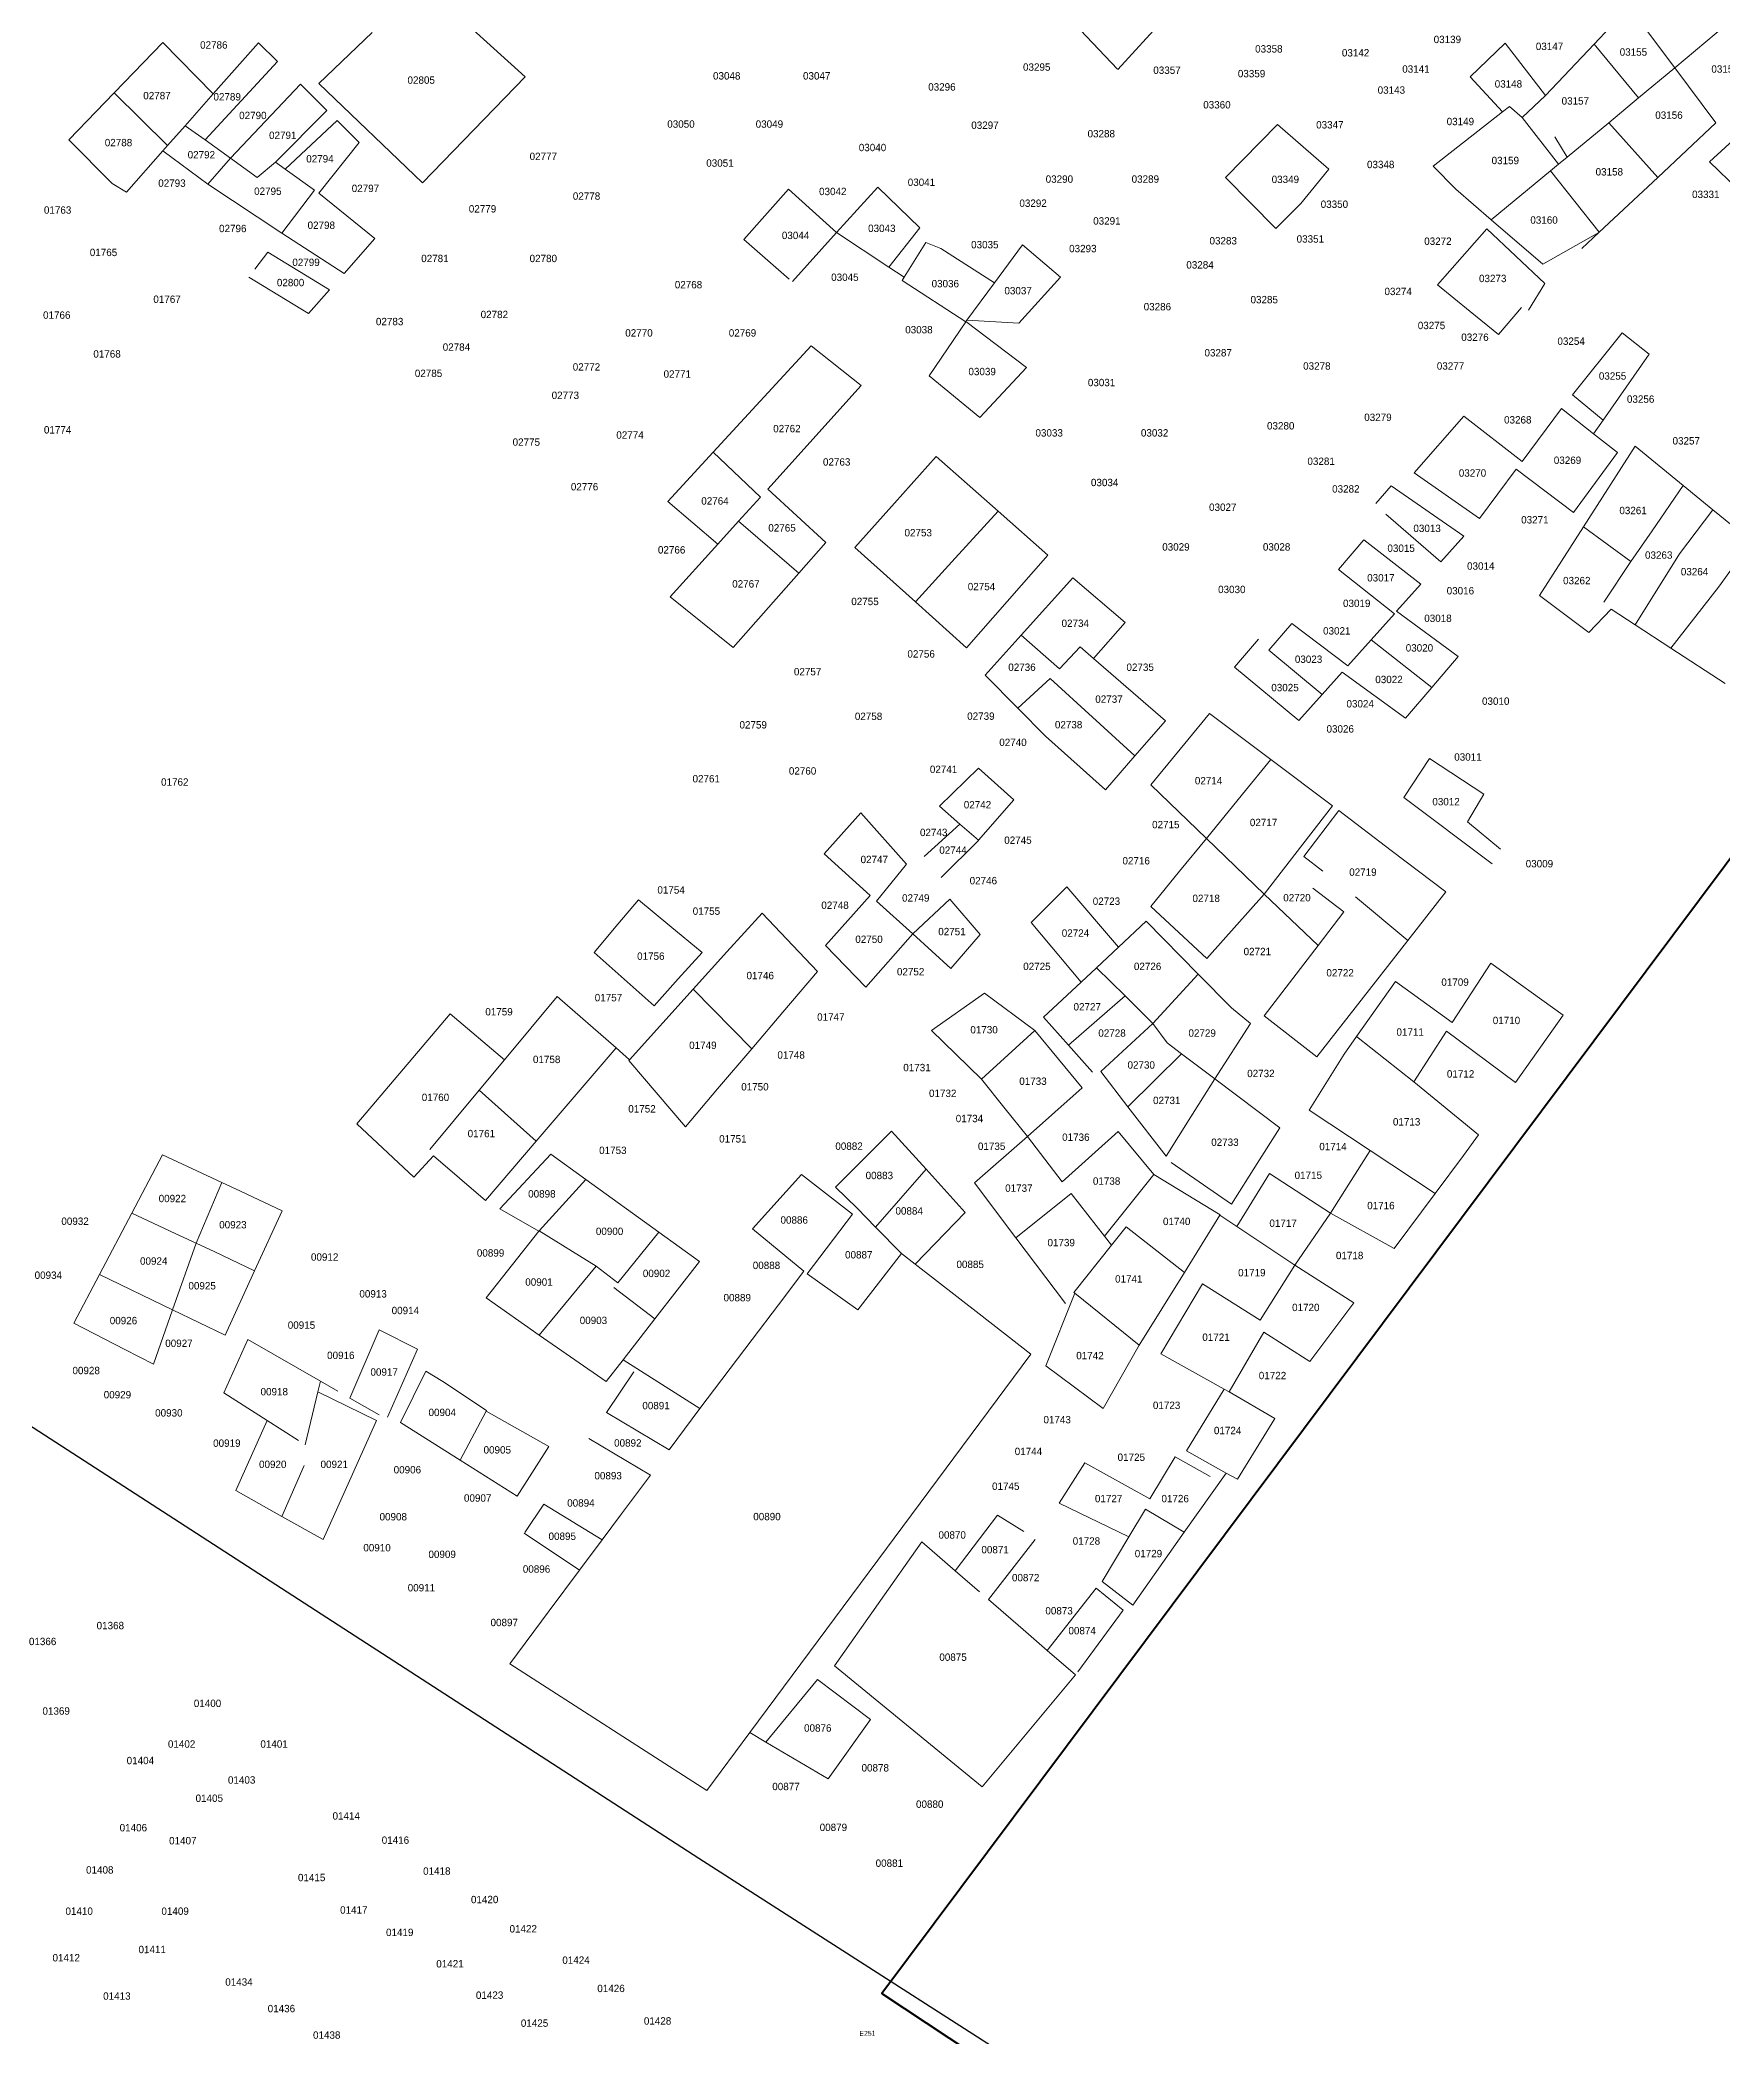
# Model space of a CAD drawing. Header units: metres. Extents: x 245232 to 248406, y 1633796 to 1637634.
# Drawn here: x 247882.7 to 248224.9, y 1635154.4 to 1635560.7 of the extents above; entities that cross this region are included whole.
import ezdxf
from ezdxf.enums import TextEntityAlignment as Align

# ---------------------------------------------------------------- set-up
doc = ezdxf.new("R2010")
doc.units = ezdxf.units.M
doc.header["$MEASUREMENT"] = 0
for name, color, linetype in [('historique_numero_parcelle', 7, 'Continuous'), ('limites_sections', 7, 'Continuous'), ('numero_lot', 7, 'Continuous')]:
    doc.layers.add(name, color=color, linetype=linetype)
doc.layers.add('Limites_Communes', color=7, linetype='Continuous', lineweight=211, plot=False)
doc.layers.add('LIMITES_PARCELLES', color=7, linetype='Continuous', lineweight=0, true_color=0xffffff)
doc.styles.add('Style-FANCY', font='FANCY.shx')
doc.styles.add('Style-WORKING', font='WORKING.shx')

msp = doc.modelspace()

# ---------------------------------------------------------------- linework, layer by layer
at = {"layer": 'Limites_Communes', "color": 210, "lineweight": 80, "flags": 128}
msp.add_lwpolyline([(248217.239, 1636236.771), (248275.378, 1636195.051), (248148.552, 1635981.39), (248146.604, 1635975.459), (248342.772, 1635633.766), (248361.87, 1635600.5), (248372.369, 1635589.155), (248359.758, 1635572.275), (248054, 1635163), (248403, 1634932), (247921.696, 1634066.369), (247944, 1634048), (247854, 1633828), (247757.314, 1633862.887), (247659.165, 1633895.42), (247213.478, 1634048.88)], dxfattribs=at)
at = {"layer": 'limites_parcelles'}
for p, q in [((247960.404, 1635572.184), (247981.416, 1635553.173)), ((248198.932, 1635559.855), (248205.578, 1635566.889)), ((248101.947, 1635554.747), (248091.821, 1635565.383)), ((248111.431, 1635565.004), (248102.006, 1635554.688)), ((248215.305, 1635554.996), (248207.538, 1635565.39)), ((248225.862, 1635563.794), (248215.305, 1635554.996)), ((247897.806, 1635549.898), (247907.728, 1635560.14)), ((247907.728, 1635560.14), (247917.958, 1635549.697)), ((247917.958, 1635549.697), (247927.171, 1635560.121)), ((247927.171, 1635560.121), (247931.055, 1635556.262)), ((247939.445, 1635551.811), (247950.305, 1635562.182)), ((248173.7, 1635553.194), (248180.817, 1635560.014)), ((248180.817, 1635560.014), (248189.014, 1635549.358)), ((248189.014, 1635549.358), (248198.932, 1635559.855)), ((248198.932, 1635559.855), (248207.957, 1635548.872)), ((247931.055, 1635556.262), (247916.283, 1635540.317)), ((248207.957, 1635548.872), (248215.305, 1635554.996)), ((248215.305, 1635554.996), (248223.673, 1635543.796)), ((247921.449, 1635536.594), (247935.7, 1635551.647)), ((247935.7, 1635551.647), (247941.05, 1635546.331)), ((247960.514, 1635531.609), (247939.445, 1635551.811)), ((247981.416, 1635553.173), (247970.947, 1635542.373)), ((248180.278, 1635546.017), (248173.7, 1635553.194)), ((247888.547, 1635540.34), (247897.806, 1635549.898)), ((247897.806, 1635549.898), (247908.667, 1635539.184)), ((247917.958, 1635549.697), (247912.242, 1635543.229)), ((247941.05, 1635546.331), (247930.62, 1635535.829)), ((248166.172, 1635535.02), (248180.278, 1635546.017)), ((248180.278, 1635546.017), (248181.712, 1635547.135)), ((248180.278, 1635546.017), (248180.278, 1635546.017)), ((248181.712, 1635547.135), (248184.252, 1635544.913)), ((248184.252, 1635544.913), (248189.014, 1635549.358)), ((248207.957, 1635548.872), (248201.873, 1635543.802)), ((248222.397, 1635535.892), (248233.578, 1635546.148)), ((247912.242, 1635543.229), (247908.667, 1635539.184)), ((247912.242, 1635543.229), (247916.283, 1635540.317)), ((247932.609, 1635534.391), (247943.133, 1635544.262)), ((247943.133, 1635544.262), (247947.618, 1635539.805)), ((247970.947, 1635542.373), (247960.514, 1635531.609)), ((248123.908, 1635532.654), (248134.469, 1635543.488)), ((248134.469, 1635543.488), (248144.942, 1635534.374)), ((248191.658, 1635535.391), (248184.252, 1635544.913)), ((248201.873, 1635543.802), (248193.414, 1635536.837)), ((248211.832, 1635532.697), (248201.873, 1635543.802)), ((248223.673, 1635543.796), (248211.832, 1635532.697)), ((247897.411, 1635531.477), (247888.547, 1635540.34)), ((247907.696, 1635538.085), (247900.311, 1635529.729)), ((247908.667, 1635539.184), (247907.696, 1635538.085)), ((247916.826, 1635531.302), (247907.696, 1635538.085)), ((247916.283, 1635540.317), (247921.449, 1635536.594)), ((247947.618, 1635539.805), (247939.404, 1635529.479)), ((248193.414, 1635536.837), (248190.919, 1635540.944)), ((247921.449, 1635536.594), (247916.826, 1635531.302)), ((247921.449, 1635536.594), (247926.916, 1635532.654)), ((247926.916, 1635532.654), (247930.62, 1635535.829)), ((247930.62, 1635535.829), (247932.609, 1635534.391)), ((247938.554, 1635530.094), (247932.609, 1635534.391)), ((248144.942, 1635534.374), (248139.254, 1635527.363)), ((248170.739, 1635530.273), (248166.172, 1635535.02)), ((248177.937, 1635524.096), (248190.013, 1635534.037)), ((248190.013, 1635534.037), (248191.658, 1635535.391)), ((248190.013, 1635534.037), (248199.925, 1635521.535)), ((248191.658, 1635535.391), (248193.414, 1635536.837)), ((248228.154, 1635530.273), (248222.397, 1635535.892)), ((247900.311, 1635529.729), (247897.411, 1635531.477)), ((247931.941, 1635521.358), (247916.826, 1635531.302)), ((247931.941, 1635521.358), (247938.554, 1635530.094)), ((248025.879, 1635520.086), (248034.989, 1635530.289)), ((248034.989, 1635530.289), (248044.789, 1635521.483)), ((248044.789, 1635521.483), (248053.138, 1635530.734)), ((248053.138, 1635530.734), (248061.731, 1635522.468)), ((248134.148, 1635522.317), (248123.908, 1635532.654)), ((248177.937, 1635524.096), (248170.739, 1635530.273)), ((248211.832, 1635532.697), (248199.925, 1635521.535)), ((247939.404, 1635529.479), (247950.825, 1635520.247)), ((248139.254, 1635527.363), (248134.148, 1635522.317)), ((248061.731, 1635522.468), (248055.425, 1635514.417)), ((248167.053, 1635510.828), (248177.077, 1635522.241)), ((248177.077, 1635522.241), (248188.863, 1635511.091)), ((248188.466, 1635515.059), (248177.937, 1635524.096)), ((247944.568, 1635513.169), (247931.941, 1635521.358)), ((247950.825, 1635520.247), (247944.568, 1635513.169)), ((248035.14, 1635512.017), (248025.879, 1635520.086)), ((248044.789, 1635521.483), (248035.807, 1635511.529)), ((248055.425, 1635514.417), (248044.789, 1635521.483)), ((248058.502, 1635512.373), (248062.921, 1635519.425)), ((248062.921, 1635519.425), (248065.964, 1635518.234)), ((248065.964, 1635518.234), (248076.892, 1635511.241)), ((248076.892, 1635511.241), (248082.578, 1635518.967)), ((248082.578, 1635518.967), (248090.306, 1635512.414)), ((248199.879, 1635521.492), (248188.466, 1635515.059)), ((248199.879, 1635521.492), (248196.404, 1635518.234)), ((248199.925, 1635521.535), (248199.879, 1635521.492)), ((247926.383, 1635514.014), (247929.033, 1635517.516)), ((247929.033, 1635517.516), (247941.602, 1635509.814)), ((248058.502, 1635512.373), (248055.425, 1635514.417)), ((247937.363, 1635505.018), (247925.192, 1635512.427)), ((247941.602, 1635509.814), (247937.363, 1635505.018)), ((248058.109, 1635511.746), (248058.502, 1635512.373)), ((248071.059, 1635503.315), (248058.109, 1635511.746)), ((248076.892, 1635511.241), (248071.28, 1635503.616)), ((248090.306, 1635512.414), (248081.839, 1635503.021)), ((248173.706, 1635505.397), (248167.053, 1635510.828)), ((248188.863, 1635511.091), (248185.556, 1635505.667)), ((248179.433, 1635500.722), (248173.706, 1635505.397)), ((248184.101, 1635506.196), (248179.433, 1635500.722)), ((248063.583, 1635492.305), (248071.059, 1635503.315)), ((248071.102, 1635503.374), (248071.059, 1635503.315)), ((248071.28, 1635503.616), (248071.102, 1635503.374)), ((248071.102, 1635503.374), (248083.426, 1635494.025)), ((248081.839, 1635503.021), (248071.28, 1635503.616)), ((248019.668, 1635476.767), (248039.625, 1635498.404)), ((248039.625, 1635498.404), (248049.806, 1635490.319)), ((248194.47, 1635488.423), (248204.638, 1635501.074)), ((248204.638, 1635501.074), (248210.105, 1635496.731)), ((248083.426, 1635494.025), (248073.901, 1635483.838)), ((248210.105, 1635496.731), (248200.727, 1635483.296)), ((248049.806, 1635490.319), (248030.758, 1635469.267)), ((248073.901, 1635483.838), (248063.583, 1635492.305)), ((248184.232, 1635474.882), (248192.264, 1635485.679)), ((248192.264, 1635485.679), (248198.8, 1635480.535)), ((248200.727, 1635483.296), (248194.47, 1635488.423)), ((248162.272, 1635472.594), (248172.387, 1635484.112)), ((248172.387, 1635484.112), (248184.232, 1635474.882)), ((248200.727, 1635483.296), (248198.8, 1635480.535)), ((248196.761, 1635461.586), (248207.239, 1635477.96)), ((248198.8, 1635480.535), (248203.68, 1635476.695)), ((248207.239, 1635477.96), (248217.037, 1635469.954)), ((248010.43, 1635466.752), (248019.668, 1635476.767)), ((248029.284, 1635467.638), (248019.668, 1635476.767)), ((248056.535, 1635466.392), (248065.025, 1635475.914)), ((248065.025, 1635475.914), (248077.624, 1635464.78)), ((248183.06, 1635473.306), (248175.607, 1635463.288)), ((248194.712, 1635464.466), (248183.06, 1635473.306)), ((248203.68, 1635476.695), (248194.712, 1635464.466)), ((248030.758, 1635469.267), (248042.596, 1635458.402)), ((248154.504, 1635466.314), (248157.642, 1635469.948)), ((248157.642, 1635469.948), (248172.374, 1635459.672)), ((248175.607, 1635463.288), (248162.272, 1635472.594)), ((248217.037, 1635469.954), (248210.708, 1635460.772)), ((248217.037, 1635469.954), (248223.043, 1635465.046)), ((248020.624, 1635458.066), (248010.43, 1635466.752)), ((248024.82, 1635462.704), (248029.284, 1635467.638)), ((248048.504, 1635457.385), (248056.535, 1635466.392)), ((248077.624, 1635464.78), (248068.901, 1635455.171)), ((248077.624, 1635464.78), (248087.779, 1635455.806)), ((248223.043, 1635465.046), (248216.245, 1635456.058)), ((248223.043, 1635465.046), (248230.893, 1635458.632)), ((248020.624, 1635458.066), (248024.82, 1635462.704)), ((248037.1, 1635452.167), (248024.82, 1635462.704)), ((248167.695, 1635454.438), (248156.545, 1635464.149)), ((248187.805, 1635447.59), (248196.761, 1635461.586)), ((248206.382, 1635454.499), (248196.761, 1635461.586)), ((248210.708, 1635460.772), (248206.382, 1635454.499)), ((248010.905, 1635447.325), (248020.624, 1635458.066)), ((248042.596, 1635458.402), (248037.1, 1635452.167)), ((248060.832, 1635446.282), (248048.504, 1635457.385)), ((248146.871, 1635452.917), (248152.06, 1635458.941)), ((248152.06, 1635458.941), (248163.649, 1635449.912)), ((248172.374, 1635459.672), (248167.695, 1635454.438)), ((248068.901, 1635455.171), (248060.832, 1635446.282)), ((248087.779, 1635455.806), (248071.216, 1635436.929)), ((248158.267, 1635443.891), (248146.871, 1635452.917)), ((248206.382, 1635454.499), (248200.889, 1635446.249)), ((248216.245, 1635456.058), (248207.227, 1635441.638)), ((248229.147, 1635456.18), (248224.225, 1635449.266)), ((248037.1, 1635452.167), (248023.75, 1635437.02)), ((248082.298, 1635439.502), (248092.85, 1635451.22)), ((248092.85, 1635451.22), (248103.5, 1635442.075)), ((248163.649, 1635449.912), (248158.711, 1635444.388)), ((248224.225, 1635449.266), (248214.53, 1635436.877)), ((248023.75, 1635437.02), (248010.905, 1635447.325)), ((248071.216, 1635436.929), (248060.832, 1635446.282)), ((248158.711, 1635444.388), (248171.239, 1635435.156)), ((248197.859, 1635440.05), (248187.805, 1635447.59)), ((248202.357, 1635444.812), (248197.859, 1635440.05)), ((248207.227, 1635441.638), (248202.357, 1635444.812)), ((248103.5, 1635442.075), (248097.073, 1635434.781)), ((248132.732, 1635436.5), (248137.388, 1635441.906)), ((248137.388, 1635441.906), (248148.765, 1635433.263)), ((248153.542, 1635438.606), (248158.267, 1635443.891)), ((248214.53, 1635436.877), (248207.227, 1635441.638)), ((248074.995, 1635431.393), (248082.298, 1635439.502)), ((248090.113, 1635432.686), (248082.298, 1635439.502)), ((248094.356, 1635437.148), (248090.113, 1635432.686)), ((248097.073, 1635434.781), (248094.356, 1635437.148)), ((248125.76, 1635433.038), (248130.63, 1635438.676)), ((248143.541, 1635427.42), (248132.732, 1635436.5)), ((248148.765, 1635433.263), (248153.542, 1635438.606)), ((248153.542, 1635438.606), (248165.874, 1635428.857)), ((248225.548, 1635429.695), (248214.53, 1635436.877)), ((248097.073, 1635434.781), (248111.662, 1635422.073)), ((248138.823, 1635422.141), (248125.76, 1635433.038)), ((248171.239, 1635435.156), (248165.874, 1635428.857)), ((248081.634, 1635424.657), (248074.995, 1635431.393)), ((248081.634, 1635424.657), (248088.217, 1635430.692)), ((248088.217, 1635430.692), (248105.476, 1635414.932)), ((248147.639, 1635432.004), (248143.541, 1635427.42)), ((248160.548, 1635422.605), (248147.639, 1635432.004)), ((248165.874, 1635428.857), (248160.548, 1635422.605)), ((248087.265, 1635418.945), (248081.634, 1635424.657)), ((248143.541, 1635427.42), (248138.823, 1635422.141)), ((248111.662, 1635422.073), (248105.476, 1635414.932)), ((248108.721, 1635409.036), (248120.631, 1635423.571)), ((248120.631, 1635423.571), (248133.106, 1635414.215)), ((248099.489, 1635408.023), (248087.265, 1635418.945)), ((248065.706, 1635404.705), (248073.624, 1635412.468)), ((248073.624, 1635412.468), (248080.809, 1635406.033)), ((248105.476, 1635414.932), (248099.489, 1635408.023)), ((248133.106, 1635414.215), (248127.352, 1635407.156)), ((248133.106, 1635414.215), (248145.703, 1635404.767)), ((248160.156, 1635406.448), (248165.429, 1635414.411)), ((248165.429, 1635414.411), (248176.445, 1635407.147)), ((248120.013, 1635398.153), (248108.721, 1635409.036)), ((248069.877, 1635401.08), (248065.706, 1635404.705)), ((248080.809, 1635406.033), (248073.681, 1635397.773)), ((248127.352, 1635407.156), (248120.013, 1635398.153)), ((248145.703, 1635404.767), (248139.669, 1635396.998)), ((248139.838, 1635394.497), (248146.933, 1635403.834)), ((248146.933, 1635403.834), (248157.622, 1635395.696)), ((248178.148, 1635392.954), (248160.156, 1635406.448)), ((248176.445, 1635407.147), (248173.12, 1635401.553)), ((248042.218, 1635395.019), (248049.723, 1635403.33)), ((248049.723, 1635403.33), (248059.007, 1635392.91)), ((248062.586, 1635394.481), (248069.877, 1635401.08)), ((248069.877, 1635401.08), (248073.681, 1635397.773)), ((248173.12, 1635401.553), (248179.867, 1635395.997)), ((248073.621, 1635397.703), (248066.027, 1635390.205)), ((248073.681, 1635397.773), (248073.621, 1635397.703)), ((248114.576, 1635391.484), (248120.013, 1635398.153)), ((248120.013, 1635398.153), (248131.768, 1635386.824)), ((248139.669, 1635396.998), (248131.768, 1635386.824)), ((248157.622, 1635395.696), (248168.706, 1635387.256)), ((248051.618, 1635386.522), (248042.218, 1635395.019)), ((248059.007, 1635392.91), (248052.905, 1635385.359)), ((248143.674, 1635391.455), (248139.838, 1635394.497)), ((248084.37, 1635381.011), (248091.594, 1635388.284)), ((248091.594, 1635388.284), (248102.118, 1635375.994)), ((248108.715, 1635384.294), (248114.576, 1635391.484)), ((248147.996, 1635383.183), (248141.69, 1635388.015)), ((248000.298, 1635380.668), (248004.5, 1635385.646)), ((248004.5, 1635385.646), (248010.862, 1635380.372)), ((248042.549, 1635376.386), (248051.618, 1635386.522)), ((248052.905, 1635385.359), (248060.276, 1635378.696)), ((248060.276, 1635378.696), (248067.794, 1635385.798)), ((248067.794, 1635385.798), (248073.968, 1635378.567)), ((248120.102, 1635373.697), (248108.715, 1635384.294)), ((248131.768, 1635386.824), (248120.102, 1635373.697)), ((248142.74, 1635376.349), (248131.768, 1635386.824)), ((248160.985, 1635377.391), (248150.369, 1635386.267)), ((248168.706, 1635387.256), (248160.985, 1635377.391)), ((247995.435, 1635374.907), (248000.298, 1635380.668)), ((248010.862, 1635380.372), (248017.404, 1635374.95)), ((248022.45, 1635375.033), (248029.615, 1635382.957)), ((248029.615, 1635382.957), (248040.881, 1635371.047)), ((248094.515, 1635368.881), (248084.37, 1635381.011)), ((248102.118, 1635375.994), (248107.789, 1635381.3)), ((248107.789, 1635381.3), (248118.373, 1635370.522)), ((248142.74, 1635376.349), (248147.996, 1635383.183)), ((248050.738, 1635367.84), (248042.549, 1635376.386)), ((248060.276, 1635378.696), (248050.738, 1635367.84)), ((248068.017, 1635371.698), (248060.276, 1635378.696)), ((248073.968, 1635378.567), (248068.017, 1635371.698)), ((248097.674, 1635371.837), (248102.118, 1635375.994)), ((248131.744, 1635362.055), (248142.74, 1635376.349)), ((248160.985, 1635377.391), (248142.46, 1635353.721)), ((248007.665, 1635364.098), (247995.435, 1635374.907)), ((248017.404, 1635374.95), (248012.569, 1635369.562)), ((248015.63, 1635367.489), (248022.45, 1635375.033)), ((248097.674, 1635371.837), (248094.515, 1635368.881)), ((248103.472, 1635366.106), (248097.674, 1635371.837)), ((248170.035, 1635360.694), (248177.858, 1635372.77)), ((248177.858, 1635372.77), (248192.598, 1635362.187)), ((248002.631, 1635353.11), (248015.63, 1635367.489)), ((248012.569, 1635369.562), (248007.665, 1635364.098)), ((248015.63, 1635367.489), (248027.52, 1635355.331)), ((248040.881, 1635371.047), (248033.858, 1635362.786)), ((248086.906, 1635361.762), (248094.515, 1635368.881)), ((248118.373, 1635370.522), (248109.146, 1635360.498)), ((248118.373, 1635370.522), (248125.129, 1635363.642)), ((248150.58, 1635357.861), (248158.506, 1635369.025)), ((248158.506, 1635369.025), (248170.035, 1635360.694)), ((247977.18, 1635353.048), (247987.898, 1635365.98)), ((247987.898, 1635365.98), (247999.904, 1635355.492)), ((248064.077, 1635359.078), (248074.842, 1635366.648)), ((248074.842, 1635366.648), (248085.111, 1635359.078)), ((248091.955, 1635356.05), (248103.472, 1635366.106)), ((248109.146, 1635360.498), (248103.472, 1635366.106)), ((248125.129, 1635363.642), (248128.984, 1635360.492)), ((247947.153, 1635340.05), (247966.17, 1635362.463)), ((247966.17, 1635362.463), (247977.18, 1635353.048)), ((248033.858, 1635362.786), (248027.52, 1635355.331)), ((248069.049, 1635354.235), (248064.077, 1635359.078)), ((248074.263, 1635349.156), (248085.111, 1635359.078)), ((248085.111, 1635359.078), (248094.731, 1635347.409)), ((248091.955, 1635356.05), (248086.906, 1635361.762)), ((248098.539, 1635350.678), (248109.146, 1635360.498)), ((248112.056, 1635356.53), (248109.146, 1635360.498)), ((248128.984, 1635360.492), (248121.701, 1635349.237)), ((248142.46, 1635353.721), (248131.744, 1635362.055)), ((248192.598, 1635362.187), (248182.875, 1635348.461)), ((247999.904, 1635355.492), (247983.671, 1635336.511)), ((247999.904, 1635355.492), (248002.631, 1635353.11)), ((248027.52, 1635355.331), (248020.575, 1635347.162)), ((248096.819, 1635350.546), (248091.955, 1635356.05)), ((248114.967, 1635354.328), (248112.056, 1635356.53)), ((248148.016, 1635354.25), (248150.58, 1635357.861)), ((248162.195, 1635348.592), (248150.58, 1635357.861)), ((248168.9, 1635358.942), (248162.195, 1635348.592)), ((248182.875, 1635348.461), (248168.9, 1635358.942)), ((247977.18, 1635353.048), (247972.066, 1635346.879)), ((248002.495, 1635352.96), (248002.631, 1635353.11)), ((248014.004, 1635339.433), (248002.495, 1635352.96)), ((248074.263, 1635349.156), (248069.049, 1635354.235)), ((248104.06, 1635343.52), (248114.967, 1635354.328)), ((248121.701, 1635349.237), (248114.967, 1635354.328)), ((248140.933, 1635342.866), (248148.016, 1635354.25)), ((247972.066, 1635346.879), (247962.053, 1635334.798)), ((247972.066, 1635346.879), (247983.671, 1635336.511)), ((248020.575, 1635347.162), (248014.004, 1635339.433)), ((248078.834, 1635343.462), (248074.263, 1635349.156)), ((248094.731, 1635347.409), (248083.613, 1635337.506)), ((248104.06, 1635343.52), (248098.539, 1635350.678)), ((248116.828, 1635341.477), (248121.701, 1635349.237)), ((248121.701, 1635349.237), (248134.958, 1635339.213)), ((248162.195, 1635348.592), (248175.354, 1635337.842)), ((248083.613, 1635337.506), (248078.834, 1635343.462)), ((248104.06, 1635343.52), (248111.806, 1635333.48)), ((248153.345, 1635334.649), (248140.933, 1635342.866)), ((247958.79, 1635329.201), (247947.153, 1635340.05)), ((248111.806, 1635333.48), (248116.828, 1635341.477)), ((248134.958, 1635339.213), (248130.359, 1635331.95)), ((247983.671, 1635336.511), (247973.346, 1635324.44)), ((248044.54, 1635327.141), (248055.962, 1635338.562)), ((248055.962, 1635338.562), (248062.988, 1635330.797)), ((248072.819, 1635328.012), (248083.613, 1635337.506)), ((248083.613, 1635337.506), (248090.667, 1635328.27)), ((248090.667, 1635328.27), (248102.051, 1635338.528)), ((248102.051, 1635338.528), (248109.32, 1635329.71)), ((248175.354, 1635337.842), (248172.358, 1635333.612)), ((247901.418, 1635321.903), (247907.641, 1635333.744)), ((247907.641, 1635333.744), (247915.654, 1635329.999)), ((247962.763, 1635333.568), (247958.79, 1635329.201)), ((247973.346, 1635324.44), (247962.763, 1635333.568)), ((247976.228, 1635322.724), (247986.62, 1635333.877)), ((247986.62, 1635333.877), (247993.731, 1635328.753)), ((248062.988, 1635330.797), (248052.722, 1635319.028)), ((248062.988, 1635330.797), (248070.952, 1635321.996)), ((248125.129, 1635323.69), (248112.826, 1635332.157)), ((248130.359, 1635331.95), (248125.129, 1635323.69)), ((248149.001, 1635327.781), (248153.345, 1635334.649)), ((248166.59, 1635325.881), (248153.345, 1635334.649)), ((248172.358, 1635333.612), (248166.59, 1635325.881)), ((247914.468, 1635315.763), (247919.685, 1635328.116)), ((247915.654, 1635329.999), (247919.685, 1635328.116)), ((247919.685, 1635328.116), (247923.508, 1635326.328)), ((247993.731, 1635328.753), (247984.242, 1635318.271)), ((247993.731, 1635328.753), (248008.627, 1635318.02)), ((248027.658, 1635318.706), (248037.648, 1635329.769)), ((248037.648, 1635329.769), (248048.037, 1635321.7)), ((248048.94, 1635322.888), (248044.54, 1635327.141)), ((248081.255, 1635316.848), (248072.819, 1635328.012)), ((248099.292, 1635317.18), (248109.32, 1635329.71)), ((248109.32, 1635329.71), (248122.814, 1635321.507)), ((248126.194, 1635319.174), (248132.88, 1635329.92)), ((248132.88, 1635329.92), (248145.261, 1635321.869)), ((248145.261, 1635321.869), (248149.001, 1635327.781)), ((247923.508, 1635326.328), (247931.983, 1635322.367)), ((247984.205, 1635318.223), (247976.228, 1635322.724)), ((248052.722, 1635319.028), (248048.94, 1635322.888)), ((248081.255, 1635316.848), (248092.503, 1635325.864)), ((248092.503, 1635325.864), (248099.292, 1635317.18)), ((248166.59, 1635325.881), (248158.234, 1635314.68)), ((247894.828, 1635309.364), (247901.418, 1635321.903)), ((247901.418, 1635321.903), (247910.214, 1635317.764)), ((247931.983, 1635322.367), (247926.376, 1635310.16)), ((248038.092, 1635310.055), (248027.658, 1635318.706)), ((248048.037, 1635321.7), (248038.8, 1635309.551)), ((248052.722, 1635319.028), (248057.989, 1635313.654)), ((248070.952, 1635321.996), (248060.791, 1635311.474)), ((248100.734, 1635315.336), (248103.722, 1635319.091)), ((248103.722, 1635319.091), (248115.539, 1635309.809)), ((248122.782, 1635321.456), (248115.539, 1635309.809)), ((248122.814, 1635321.507), (248122.782, 1635321.456)), ((248126.194, 1635319.174), (248122.782, 1635321.456)), ((248137.985, 1635311.286), (248126.194, 1635319.174)), ((248145.261, 1635321.869), (248137.985, 1635311.286)), ((248158.234, 1635314.68), (248145.261, 1635321.869)), ((247914.468, 1635315.763), (247909.685, 1635302.209)), ((247910.214, 1635317.764), (247914.468, 1635315.763)), ((247914.468, 1635315.763), (247918.252, 1635313.982)), ((247973.485, 1635304.611), (247984.205, 1635318.223)), ((247984.242, 1635318.271), (247995.884, 1635311.074)), ((248000.264, 1635307.7), (248008.627, 1635318.02)), ((248008.627, 1635318.02), (248016.915, 1635312.049)), ((248091.329, 1635303.516), (248081.255, 1635316.848)), ((248100.734, 1635315.336), (248093.06, 1635305.691)), ((248099.292, 1635317.18), (248100.734, 1635315.336)), ((247918.252, 1635313.982), (247926.376, 1635310.16)), ((247984.276, 1635297.07), (247995.884, 1635311.074)), ((247995.884, 1635311.074), (248000.264, 1635307.7)), ((248016.915, 1635312.049), (248007.821, 1635300.366)), ((248049.098, 1635302.224), (248057.989, 1635313.654)), ((248057.989, 1635313.654), (248060.791, 1635311.474)), ((248060.791, 1635311.474), (248073.791, 1635301.366)), ((248130.925, 1635300.107), (248137.985, 1635311.286)), ((248137.985, 1635311.286), (248149.988, 1635303.627)), ((247889.622, 1635299.46), (247894.828, 1635309.364)), ((247909.685, 1635302.209), (247894.828, 1635309.364)), ((247926.376, 1635310.16), (247920.362, 1635297.068)), ((248007.821, 1635300.366), (247999.482, 1635306.735)), ((248032.927, 1635303.221), (248038.092, 1635310.055)), ((248038.8, 1635309.551), (248049.098, 1635302.224)), ((248106.314, 1635294.975), (248115.539, 1635309.809)), ((248110.751, 1635293.271), (248119.229, 1635307.482)), ((248119.229, 1635307.482), (248130.925, 1635300.107)), ((247909.685, 1635302.209), (247905.778, 1635291.137)), ((247920.362, 1635297.068), (247909.685, 1635302.209)), ((247984.276, 1635297.07), (247973.485, 1635304.611)), ((248027.58, 1635296.146), (248032.927, 1635303.221)), ((248087.36, 1635290.816), (248093.221, 1635305.561)), ((248093.06, 1635305.691), (248093.221, 1635305.561)), ((248093.221, 1635305.561), (248106.312, 1635294.977)), ((248149.988, 1635303.627), (248141.081, 1635291.688)), ((247899.959, 1635294.135), (247889.622, 1635299.46)), ((247945.765, 1635284.226), (247951.715, 1635298.134)), ((247951.715, 1635298.134), (247959.481, 1635294.166)), ((248007.821, 1635300.366), (248001.332, 1635292.03)), ((248073.791, 1635301.366), (248084.302, 1635293.194)), ((247905.778, 1635291.137), (247899.959, 1635294.135)), ((247920.099, 1635285.288), (247924.973, 1635296.14)), ((247924.973, 1635296.14), (247939.752, 1635287.671)), ((247959.481, 1635294.166), (247953.39, 1635280.317)), ((247997.864, 1635287.575), (247984.276, 1635297.07)), ((248016.952, 1635282.082), (248027.58, 1635296.146)), ((248106.312, 1635294.977), (248099.002, 1635282.084)), ((248106.312, 1635294.977), (248106.314, 1635294.975)), ((248131.691, 1635297.671), (248124.624, 1635285.489)), ((248141.081, 1635291.688), (248131.691, 1635297.671)), ((248001.332, 1635292.03), (247997.864, 1635287.575)), ((248001.332, 1635292.03), (248016.952, 1635282.082)), ((248084.302, 1635293.194), (248027.108, 1635216.136)), ((248099.002, 1635282.084), (248087.36, 1635290.816)), ((248123.61, 1635286.058), (248110.751, 1635293.271)), ((247939.752, 1635287.671), (247939.23, 1635285.485)), ((247939.752, 1635287.671), (247943.312, 1635285.631)), ((247956.06, 1635279.24), (247961.212, 1635289.718)), ((247961.212, 1635289.718), (247964.659, 1635287.575)), ((247964.659, 1635287.575), (247973.542, 1635281.691)), ((247997.94, 1635281.307), (248003.553, 1635289.559)), ((248115.956, 1635273.476), (248123.61, 1635286.058)), ((248124.624, 1635285.489), (248123.61, 1635286.058)), ((247928.906, 1635279.657), (247920.099, 1635285.288)), ((247939.23, 1635285.485), (247936.658, 1635274.725)), ((247939.23, 1635285.485), (247951.171, 1635279.658)), ((247951.695, 1635280.828), (247945.765, 1635284.226)), ((248016.954, 1635282.081), (248010.693, 1635273.676)), ((248016.952, 1635282.082), (248016.954, 1635282.081)), ((248124.624, 1635285.489), (248133.924, 1635280.045)), ((247922.578, 1635265.39), (247928.906, 1635279.657)), ((247928.906, 1635279.657), (247935.277, 1635275.585)), ((247951.171, 1635279.658), (247946.279, 1635268.737)), ((247968.189, 1635271.591), (247956.06, 1635279.24)), ((247968.189, 1635271.591), (247973.493, 1635281.599)), ((247973.542, 1635281.691), (247973.493, 1635281.599)), ((247973.493, 1635281.599), (247986.223, 1635274.345)), ((248010.693, 1635273.676), (247997.94, 1635281.307)), ((248133.924, 1635280.045), (248126.32, 1635267.731)), ((247986.223, 1635274.345), (247979.774, 1635264.286)), ((248006.883, 1635268.561), (247994.337, 1635276.01)), ((247936.438, 1635270.504), (247931.915, 1635260.146)), ((247979.774, 1635264.286), (247968.189, 1635271.591)), ((248090.087, 1635262.863), (248095.308, 1635271.047)), ((248095.308, 1635271.047), (248108.484, 1635263.74)), ((248108.484, 1635263.74), (248113.665, 1635272.303)), ((248113.665, 1635272.303), (248120.764, 1635268.26)), ((248124.071, 1635268.978), (248115.956, 1635273.476)), ((247946.279, 1635268.737), (247940.317, 1635255.428)), ((248001.031, 1635260.704), (248006.883, 1635268.561)), ((248124.071, 1635268.978), (248115.526, 1635256.907)), ((248126.32, 1635267.731), (248124.071, 1635268.978)), ((247931.915, 1635260.146), (247922.578, 1635265.39)), ((247981.328, 1635256.883), (247985.243, 1635262.639)), ((247985.243, 1635262.639), (247997.075, 1635255.393)), ((248104.259, 1635255.996), (248090.087, 1635262.863)), ((248104.259, 1635255.996), (248107.638, 1635261.623)), ((248107.638, 1635261.623), (248115.526, 1635256.907)), ((247940.317, 1635255.428), (247931.915, 1635260.146)), ((247997.075, 1635255.393), (248001.031, 1635260.704)), ((248068.935, 1635249.065), (248077.489, 1635260.42)), ((248077.489, 1635260.42), (248082.897, 1635257.082)), ((247992.44, 1635249.17), (247981.222, 1635256.724)), ((247992.44, 1635249.17), (247997.075, 1635255.393)), ((248044.365, 1635229.697), (248062.132, 1635254.954)), ((248062.132, 1635254.954), (248068.935, 1635249.065)), ((248085.17, 1635255.467), (248075.658, 1635243.245)), ((248098.779, 1635246.868), (248104.259, 1635255.996)), ((248115.526, 1635256.907), (248105.021, 1635242.066)), ((247986.297, 1635240.923), (247992.44, 1635249.17)), ((248068.935, 1635249.065), (248073.836, 1635244.822)), ((248087.652, 1635232.863), (248097.577, 1635245.509)), ((248097.577, 1635245.509), (248103.103, 1635241.074)), ((248105.021, 1635242.066), (248098.779, 1635246.868)), ((248075.658, 1635243.245), (248082.707, 1635237.143)), ((247978.271, 1635230.148), (247986.297, 1635240.923)), ((248103.103, 1635241.074), (248093.842, 1635228.506)), ((248082.707, 1635237.143), (248087.652, 1635232.863)), ((248018.37, 1635204.363), (247978.271, 1635230.148)), ((248074.395, 1635205.091), (248044.365, 1635229.697)), ((248087.652, 1635232.863), (248093.358, 1635227.923)), ((248030.367, 1635214.206), (248040.925, 1635226.919)), ((248040.925, 1635226.919), (248051.708, 1635218.832)), ((248093.358, 1635227.923), (248074.395, 1635205.091)), ((248051.708, 1635218.832), (248043.035, 1635206.701)), ((248027.108, 1635216.136), (248018.37, 1635204.363)), ((248030.367, 1635214.206), (248027.108, 1635216.136)), ((248043.035, 1635206.701), (248030.367, 1635214.206))]:
    msp.add_line(p, q, dxfattribs=at)
at = {"layer": 'limites_sections', "flags": 128}
msp.add_lwpolyline([(247307.282, 1635143.838), (247335.725, 1635183.526), (247386.657, 1635252.979), (247462.725, 1635349.552), (247520.934, 1635410.407), (247567.897, 1635483.829), (247639.697, 1635434.654), (247709.15, 1635389.674), (248016.729, 1635190.575), (248105.364, 1635133.689)], dxfattribs=at)

# ---------------------------------------------------------------- texts
at = {"layer": 'historique_numero_parcelle', "style": 'Style-FANCY'}
for s, p in [('02786', (247918.068, 1635559.66)), ('03358', (248132.72, 1635558.862)), ('03142', (248150.373, 1635558.064)), ('03139', (248169.046, 1635560.786)), ('03147', (248189.827, 1635559.379)), ('03155', (248206.896, 1635558.224)), ('03048', (248022.426, 1635553.372)), ('03047', (248040.735, 1635553.372)), ('03295', (248085.494, 1635555.16)), ('03357', (248112.001, 1635554.522)), ('03359', (248129.207, 1635553.832)), ('03141', (248162.649, 1635554.766)), ('03154', (248225.549, 1635554.761)), ('02787', (247906.505, 1635549.352)), ('02805', (247960.265, 1635552.508)), ('03296', (248066.206, 1635551.12)), ('03143', (248157.652, 1635550.478)), ('03148', (248181.465, 1635551.73)), ('02789', (247920.787, 1635549.105)), ('02790', (247926.014, 1635545.312)), ('03360', (248122.16, 1635547.482)), ('03157', (248195.074, 1635548.267)), ('03156', (248214.134, 1635545.38)), ('02791', (247932.097, 1635541.271)), ('03050', (248013.114, 1635543.559)), ('03049', (248031.106, 1635543.559)), ('03297', (248074.97, 1635543.327)), ('03288', (248098.628, 1635541.595)), ('03347', (248145.137, 1635543.41)), ('03149', (248171.692, 1635544.082)), ('02788', (247898.679, 1635539.787)), ('02792', (247915.537, 1635537.313)), ('03040', (248052.088, 1635538.788)), ('02794', (247939.663, 1635536.488)), ('02777', (247985.109, 1635536.984)), ('03051', (248021.05, 1635535.622)), ('03348', (248155.481, 1635535.329)), ('03159', (248180.832, 1635536.144)), ('03158', (248201.994, 1635533.836)), ('02793', (247909.553, 1635531.54)), ('02795', (247929.062, 1635529.891)), ('02797', (247948.915, 1635530.468)), ('03042', (248044, 1635529.84)), ('03041', (248062.043, 1635531.716)), ('03290', (248090.107, 1635532.359)), ('03289', (248107.596, 1635532.359)), ('03349', (248136.085, 1635532.298)), ('03331', (248221.623, 1635529.252)), ('01763', (247886.293, 1635526.057)), ('02779', (247972.741, 1635526.305)), ('02778', (247993.903, 1635528.903)), ('03292', (248084.758, 1635527.453)), ('03350', (248146.06, 1635527.247)), ('02796', (247921.925, 1635522.304)), ('02798', (247939.936, 1635522.964)), ('03044', (248036.431, 1635520.893)), ('03043', (248053.977, 1635522.336)), ('03291', (248099.773, 1635523.845)), ('03160', (248188.716, 1635524.022)), ('01765', (247895.629, 1635517.433)), ('03035', (248074.939, 1635519.017)), ('03293', (248094.879, 1635518.217)), ('03283', (248123.439, 1635519.804)), ('03351', (248141.166, 1635520.176)), ('03272', (248167.119, 1635519.718)), ('02799', (247936.836, 1635515.419)), ('02781', (247963.059, 1635516.203)), ('02780', (247985.109, 1635516.203)), ('03284', (248118.723, 1635514.897)), ('02800', (247933.69, 1635511.295)), ('02768', (248014.648, 1635510.864)), ('03045', (248046.466, 1635512.379)), ('03036', (248066.896, 1635511.08)), ('03037', (248081.714, 1635509.637)), ('03274', (248159.035, 1635509.492)), ('03273', (248178.27, 1635512.131)), ('01766', (247886.113, 1635504.676)), ('01767', (247908.556, 1635507.91)), ('02782', (247975.147, 1635504.803)), ('03286', (248110.047, 1635506.383)), ('03285', (248131.785, 1635507.826)), ('02783', (247953.841, 1635503.36)), ('02770', (248004.571, 1635501.051)), ('02769', (248025.634, 1635501.051)), ('03038', (248061.531, 1635501.7)), ('03275', (248165.816, 1635502.565)), ('01768', (247896.347, 1635496.77)), ('02784', (247967.433, 1635498.164)), ('03287', (248122.415, 1635497.003)), ('03276', (248174.66, 1635500.174)), ('03254', (248194.225, 1635499.369)), ('02785', (247961.755, 1635492.825)), ('02772', (247993.888, 1635494.124)), ('02771', (248012.363, 1635492.681)), ('03039', (248074.392, 1635493.185)), ('03278', (248142.489, 1635494.319)), ('03277', (248169.687, 1635494.319)), ('02773', (247989.593, 1635488.351)), ('03031', (248098.69, 1635490.948)), ('03255', (248202.653, 1635492.277)), ('03256', (248208.367, 1635487.576)), ('01774', (247886.293, 1635481.319)), ('02774', (248002.753, 1635480.27)), ('02762', (248034.671, 1635481.569)), ('03033', (248088.03, 1635480.702)), ('03032', (248109.48, 1635480.702)), ('03280', (248135.137, 1635482.139)), ('03279', (248154.917, 1635483.871)), ('03268', (248183.368, 1635483.356)), ('02775', (247981.649, 1635478.827)), ('03257', (248217.646, 1635479.083)), ('02763', (248044.793, 1635474.786)), ('03281', (248143.362, 1635474.923)), ('03270', (248174.156, 1635472.533)), ('03269', (248193.489, 1635475.131)), ('02776', (247993.5, 1635469.735)), ('03034', (248099.316, 1635470.6)), ('03282', (248148.385, 1635469.295)), ('02764', (248020.038, 1635466.849)), ('03027', (248123.346, 1635465.57)), ('03261', (248206.826, 1635464.899)), ('02765', (248033.677, 1635461.365)), ('02753', (248061.386, 1635460.382)), ('03013', (248164.922, 1635461.264)), ('03271', (248186.85, 1635463.009)), ('02766', (248011.218, 1635456.891)), ('03029', (248113.82, 1635457.489)), ('03028', (248134.303, 1635457.489)), ('03015', (248159.635, 1635457.223)), ('03263', (248212.044, 1635455.828)), ('03014', (248175.838, 1635453.595)), ('03264', (248219.335, 1635452.447)), ('02767', (248026.325, 1635449.964)), ('02754', (248074.258, 1635449.414)), ('03030', (248125.188, 1635448.83)), ('03017', (248155.516, 1635451.203)), ('03016', (248171.693, 1635448.565)), ('03262', (248195.374, 1635450.633)), ('02755', (248050.559, 1635446.384)), ('03019', (248150.603, 1635446.008)), ('02734', (248093.336, 1635441.946)), ('03021', (248146.543, 1635440.401)), ('03018', (248167.132, 1635442.957)), ('02756', (248061.978, 1635435.705)), ('03020', (248163.362, 1635436.937)), ('02757', (248038.882, 1635432.097)), ('02736', (248082.497, 1635432.999)), ('02735', (248106.542, 1635432.999)), ('03023', (248140.805, 1635434.628)), ('03025', (248136.012, 1635428.856)), ('03022', (248157.168, 1635430.505)), ('02737', (248100.199, 1635426.505)), ('03024', (248151.308, 1635425.557)), ('03010', (248178.881, 1635426.093)), ('02759', (248027.811, 1635421.274)), ('02758', (248051.28, 1635423.005)), ('02739', (248074.135, 1635423.041)), ('02738', (248091.982, 1635421.31)), ('03026', (248147.245, 1635420.445)), ('02740', (248080.664, 1635417.702)), ('02760', (248037.858, 1635411.893)), ('02741', (248066.543, 1635412.218)), ('03011', (248173.23, 1635414.729)), ('01762', (247910.127, 1635409.631)), ('02761', (248018.259, 1635410.306)), ('02714', (248120.461, 1635409.909)), ('02742', (248073.441, 1635405.002)), ('03012', (248168.775, 1635405.637)), ('02743', (248064.533, 1635399.374)), ('02715', (248111.755, 1635400.962)), ('02717', (248131.649, 1635401.395)), ('02744', (248068.467, 1635395.767)), ('02745', (248081.673, 1635397.787)), ('02747', (248052.449, 1635393.87)), ('02716', (248105.73, 1635393.602)), ('02719', (248151.862, 1635391.293)), ('03009', (248187.776, 1635393.01)), ('01754', (248011.108, 1635387.666)), ('02746', (248074.639, 1635389.561)), ('01755', (248018.29, 1635383.354)), ('02748', (248044.459, 1635384.552)), ('02749', (248060.882, 1635386.036)), ('02723', (248099.679, 1635385.376)), ('02718', (248119.972, 1635385.953)), ('02720', (248138.444, 1635386.098)), ('02751', (248068.249, 1635379.191)), ('02724', (248093.378, 1635378.882)), ('02750', (248051.374, 1635377.625)), ('02721', (248130.378, 1635375.13)), ('01756', (248006.979, 1635374.191)), ('02752', (248059.844, 1635371.027)), ('02725', (248085.536, 1635372.1)), ('02726', (248108.056, 1635372.1)), ('02722', (248147.223, 1635370.801)), ('01746', (248029.242, 1635370.238)), ('01709', (248170.606, 1635368.903)), ('01759', (247976.097, 1635362.871)), ('01757', (247998.361, 1635365.746)), ('02727', (248095.772, 1635363.874)), ('01747', (248043.605, 1635361.793)), ('01730', (248074.781, 1635359.207)), ('02728', (248100.818, 1635358.534)), ('02729', (248119.156, 1635358.534)), ('01711', (248161.475, 1635358.739)), ('01710', (248181.07, 1635361.1)), ('01749', (248017.572, 1635356.044)), ('01758', (247985.793, 1635353.169)), ('01748', (248035.526, 1635354.068)), ('01731', (248061.136, 1635351.507)), ('02730', (248106.758, 1635352.04)), ('02732', (248131.107, 1635350.309)), ('01712', (248171.734, 1635350.218)), ('01750', (248028.165, 1635347.599)), ('01732', (248066.369, 1635346.271)), ('01733', (248084.733, 1635348.735)), ('01760', (247963.17, 1635345.443)), ('01752', (248005.183, 1635343.108)), ('02731', (248111.956, 1635344.825)), ('01761', (247972.506, 1635338.077)), ('01734', (248071.806, 1635341.138)), ('01713', (248160.756, 1635340.464)), ('01753', (247999.258, 1635334.663)), ('01751', (248023.676, 1635336.999)), ('00882', (248047.312, 1635335.513)), ('01735', (248076.32, 1635335.491)), ('01736', (248093.454, 1635337.339)), ('02733', (248123.785, 1635336.31)), ('01714', (248145.777, 1635335.433)), ('00898', (247984.815, 1635325.801)), ('00883', (248053.476, 1635329.545)), ('01737', (248081.86, 1635326.97)), ('01738', (248099.712, 1635328.407)), ('01715', (248140.75, 1635329.581)), ('00922', (247909.642, 1635324.855)), ('00884', (248059.548, 1635322.331)), ('01716', (248155.524, 1635323.421)), ('00932', (247889.841, 1635320.235)), ('00923', (247921.953, 1635319.517)), ('00900', (247998.592, 1635318.175)), ('00886', (248036.156, 1635320.483)), ('01740', (248113.973, 1635320.193)), ('01717', (248135.621, 1635319.828)), ('00899', (247974.379, 1635313.775)), ('01739', (248090.478, 1635315.881)), ('00924', (247905.846, 1635312.125)), ('00912', (247940.625, 1635312.946)), ('00902', (248008.148, 1635309.609)), ('00888', (248030.513, 1635311.243)), ('00887', (248049.288, 1635313.399)), ('00885', (248071.962, 1635311.448)), ('01719', (248129.26, 1635309.766)), ('01718', (248149.163, 1635313.257)), ('00934', (247884.403, 1635309.25)), ('00925', (247915.695, 1635307.094)), ('00901', (247984.229, 1635307.849)), ('01741', (248104.226, 1635308.489)), ('00913', (247950.475, 1635305.451)), ('00914', (247957.041, 1635302.063)), ('00889', (248024.563, 1635304.672)), ('01720', (248140.237, 1635302.682)), ('00926', (247899.69, 1635300.01)), ('00915', (247935.906, 1635299.086)), ('00903', (247995.309, 1635300.046)), ('00927', (247910.975, 1635295.39)), ('01721', (248121.975, 1635296.625)), ('00928', (247892.098, 1635289.845)), ('00916', (247943.909, 1635292.926)), ('00917', (247952.732, 1635289.537)), ('01742', (248096.326, 1635292.884)), ('00918', (247930.366, 1635285.533)), ('01722', (248133.466, 1635288.822)), ('00929', (247898.459, 1635284.917)), ('00930', (247908.923, 1635281.221)), ('00904', (247964.545, 1635281.317)), ('00891', (248008.045, 1635282.701)), ('01723', (248111.921, 1635282.764)), ('01743', (248089.658, 1635279.845)), ('01724', (248124.335, 1635277.631)), ('00919', (247920.722, 1635275.061)), ('00905', (247975.742, 1635273.69)), ('00892', (248002.299, 1635275.104)), ('01744', (248083.81, 1635273.377)), ('00920', (247930.058, 1635270.749)), ('00921', (247942.575, 1635270.749)), ('00906', (247957.451, 1635269.642)), ('01725', (248104.739, 1635272.189)), ('00893', (247998.298, 1635268.43)), ('01745', (248079.193, 1635266.292)), ('00907', (247971.756, 1635263.892)), ('00894', (247992.758, 1635262.886)), ('01727', (248100.122, 1635263.771)), ('01726', (248113.665, 1635263.771)), ('00908', (247954.578, 1635260.079)), ('00890', (248030.616, 1635260.114)), ('00910', (247951.281, 1635253.779)), ('00895', (247988.962, 1635256.11)), ('00870', (248068.296, 1635256.372)), ('00871', (248077.032, 1635253.38)), ('01728', (248095.608, 1635255.146)), ('00909', (247964.53, 1635252.43)), ('00896', (247983.73, 1635249.436)), ('01729', (248108.227, 1635252.58)), ('00911', (247960.309, 1635245.625)), ('00872', (248083.246, 1635247.689)), ('00873', (248090.047, 1635240.942)), ('00897', (247977.163, 1635238.554)), ('00874', (248094.737, 1635236.894)), ('00875', (248068.472, 1635231.497)), ('00876', (248040.947, 1635217.079)), ('00878', (248052.643, 1635208.969)), ('00877', (248034.484, 1635205.17)), ('00880', (248063.724, 1635201.576)), ('00879', (248044.128, 1635196.854)), ('00881', (248055.516, 1635189.564))]:
    msp.add_text(s, height=1.5, dxfattribs=at).set_placement(p, align=Align.MIDDLE_CENTER)
for s, p in [('01368', (247897.016, 1635237.93)), ('01366', (247883.242, 1635234.691)), ('01369', (247885.997, 1635220.535)), ('01400', (247916.79, 1635222.095)), ('01402', (247911.52, 1635213.818)), ('01401', (247930.334, 1635213.818)), ('01404', (247903.129, 1635210.459)), ('01403', (247923.737, 1635206.5)), ('01405', (247917.15, 1635202.781)), ('01406', (247901.698, 1635196.782)), ('01414', (247945.017, 1635199.186)), ('01407', (247911.76, 1635194.143)), ('01416', (247955.017, 1635194.25)), ('01408', (247894.868, 1635188.192)), ('01418', (247963.44, 1635187.958)), ('01415', (247937.974, 1635186.641)), ('01410', (247890.679, 1635179.794)), ('01409', (247910.2, 1635179.794)), ('01417', (247946.551, 1635180.041)), ('01420', (247973.176, 1635182.163)), ('01419', (247955.894, 1635175.482)), ('01422', (247981.026, 1635176.202)), ('01411', (247905.54, 1635171.996)), ('01412', (247888.044, 1635170.317)), ('01421', (247966.118, 1635169.086)), ('01424', (247991.765, 1635169.827)), ('01434', (247923.189, 1635165.369)), ('01426', (247998.882, 1635164.064)), ('01413', (247898.345, 1635162.519)), ('01436', (247931.819, 1635159.97)), ('01423', (247974.182, 1635162.698)), ('01425', (247983.328, 1635157.003)), ('01428', (248008.357, 1635157.451)), ('01438', (247941.042, 1635154.572))]:
    msp.add_text(s, height=1.5, rotation=0.1323, dxfattribs=at).set_placement(p, align=Align.MIDDLE_CENTER)
at = {"layer": 'numero_lot', "linetype": 'Continuous', "style": 'Style-WORKING'}
msp.add_text('E251', height=1, rotation=0.51224, dxfattribs=at).set_placement((248049.45, 1635154.411))

doc.saveas('drawing.dxf')
